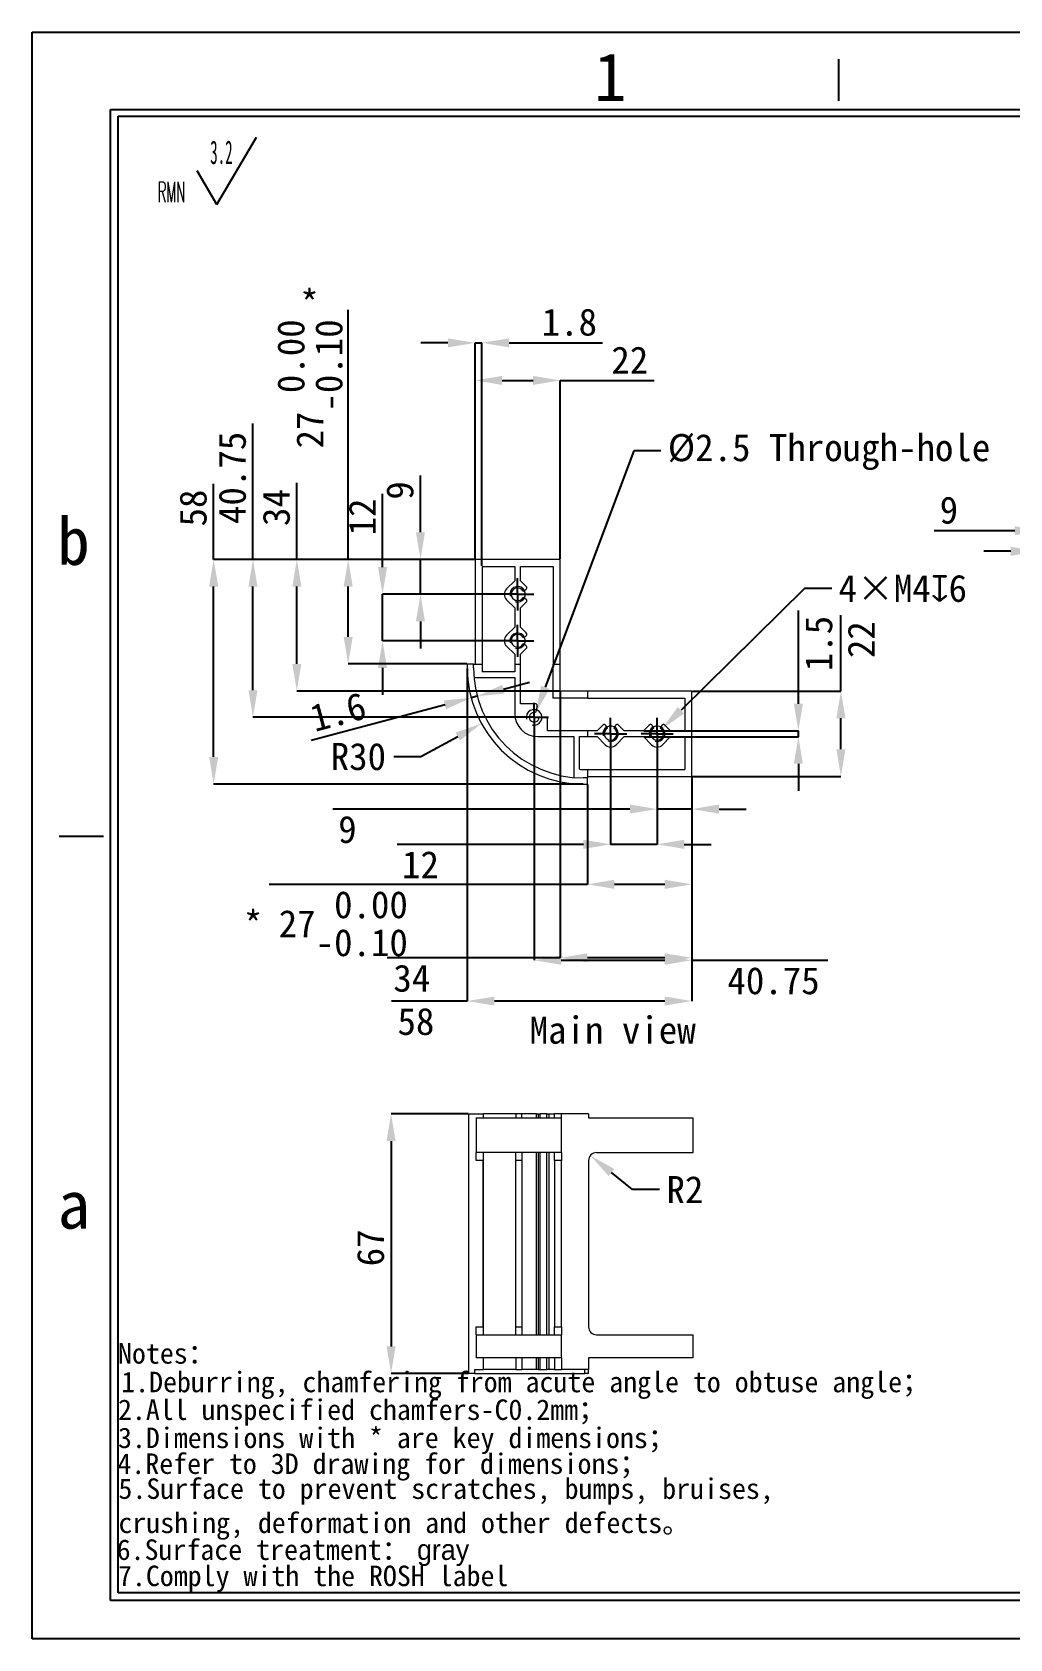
# Model space of a CAD drawing. Header units: millimetres. Extents: x 2 to 295, y 1 to 209.
# Drawn here: x 1.6 to 127.8, y 1.3 to 208.7 of the extents above; entities that cross this region are included whole.
import ezdxf

# ---------------------------------------------------------------- set-up
doc = ezdxf.new("R2010")
doc.units = ezdxf.units.MM
doc.header["$PDSIZE"] = -1
doc.layers.add('SLD-0', color=179, linetype='Continuous')
doc.layers.add('蓝色线', color=5, linetype='Continuous', lineweight=15)
doc.styles.add('8', font='simfang.ttf')
doc.styles.add('SLDTEXTSTYLE1', font='TXT', dxfattribs={"width": 0.469, "bigfont": 'bigfont'})
doc.styles.add('SLDTEXTSTYLE2', font='TXT', dxfattribs={"width": 0.469})
doc.dimstyles.new('SLDDIMSTYLE0', dxfattribs={"dimtxt": 3.5, "dimasz": 3.5, "dimexe": 0, "dimexo": 0.0625, "dimgap": 0.875, "dimtad": 2, "dimlfac": 2, "dimrnd": 1e-09, "dimzin": 12, "dimdsep": 46, "dimtxsty": 'SLDTEXTSTYLE2', "dimsah": 1, "dimcen": 0.09, "dimadec": 0, "dimazin": 3, "dimtol": 1, "dimtm": 0.1, "dimtfac": 1, "dimtofl": 0, "dimtmove": 0, "dimatfit": 3, "dimfxl": 1, "dimfrac": 2, "dimtolj": 1, "dimtzin": 0, "dimarcsym": 0})
doc.dimstyles.new('SLDDIMSTYLE1', dxfattribs={"dimtxt": 3.5, "dimasz": 3.5, "dimexe": 0, "dimexo": 0.0625, "dimgap": 0.875, "dimtad": 2, "dimlfac": 2, "dimrnd": 1e-09, "dimzin": 12, "dimdsep": 46, "dimtxsty": 'SLDTEXTSTYLE2', "dimsah": 1, "dimcen": 0.09, "dimadec": 0, "dimazin": 3, "dimtfac": 1, "dimtofl": 0, "dimtmove": 0, "dimatfit": 3, "dimfxl": 1, "dimfrac": 2, "dimtolj": 1, "dimtzin": 12, "dimarcsym": 0})
doc.dimstyles.new('SLDDIMSTYLE2', dxfattribs={"dimtxt": 3.5, "dimasz": 3.5, "dimexe": 0, "dimexo": 0.0625, "dimgap": 0.875, "dimtad": 2, "dimlfac": 2, "dimrnd": 1e-09, "dimzin": 12, "dimdsep": 46, "dimtxsty": 'SLDTEXTSTYLE2', "dimsah": 1, "dimcen": 0.09, "dimadec": 0, "dimazin": 3, "dimtfac": 1, "dimtmove": 0, "dimatfit": 0, "dimfxl": 1, "dimfrac": 2, "dimtolj": 1, "dimtzin": 12, "dimarcsym": 0})
doc.dimstyles.new('SLDDIMSTYLE3', dxfattribs={"dimtxt": 3.5, "dimasz": 3.5, "dimexe": 0, "dimexo": 0.0625, "dimgap": 0.875, "dimtad": 0, "dimtih": 1, "dimtoh": 1, "dimlfac": 2, "dimrnd": 1e-09, "dimzin": 12, "dimdsep": 46, "dimtxsty": 'SLDTEXTSTYLE2', "dimsah": 1, "dimcen": 0, "dimadec": 0, "dimazin": 3, "dimtfac": 1, "dimtofl": 0, "dimtmove": 0, "dimatfit": 3, "dimfxl": 1, "dimfrac": 2, "dimtolj": 1, "dimtzin": 12, "dimarcsym": 0})
doc.dimstyles.new('SLDDIMSTYLE4', dxfattribs={"dimtxt": 3.5, "dimasz": 3.5, "dimexe": 0, "dimexo": 0.0625, "dimgap": 0.875, "dimtad": 0, "dimtih": 1, "dimtoh": 1, "dimlfac": 2, "dimrnd": 1e-09, "dimzin": 12, "dimdsep": 46, "dimtxsty": 'SLDTEXTSTYLE2', "dimsah": 1, "dimcen": 0, "dimadec": 0, "dimazin": 3, "dimtfac": 1, "dimtofl": 0, "dimtmove": 0, "dimatfit": 3, "dimfxl": 1, "dimfrac": 2, "dimtolj": 1, "dimtzin": 12, "dimarcsym": 0})
doc.dimstyles.new('SLDDIMSTYLE5', dxfattribs={"dimtxt": 3.5, "dimasz": 3.5, "dimexe": 0, "dimexo": 0.0625, "dimgap": 0.875, "dimtad": 0, "dimtih": 1, "dimtoh": 1, "dimlfac": 2, "dimrnd": 1e-09, "dimzin": 12, "dimdsep": 46, "dimtxsty": 'SLDTEXTSTYLE2', "dimsah": 1, "dimcen": 0, "dimadec": 0, "dimazin": 3, "dimtfac": 1, "dimtofl": 0, "dimtmove": 1, "dimatfit": 3, "dimfxl": 1, "dimfrac": 2, "dimtolj": 1, "dimtzin": 12, "dimarcsym": 0})
doc.dimstyles.new('SLDDIMSTYLE6', dxfattribs={"dimtxt": 3.5, "dimasz": 3.5, "dimexe": 0, "dimexo": 0.0625, "dimgap": 0.875, "dimtad": 0, "dimtih": 1, "dimtoh": 1, "dimlfac": 2, "dimrnd": 1e-09, "dimzin": 12, "dimdsep": 46, "dimtxsty": 'SLDTEXTSTYLE2', "dimsah": 1, "dimcen": 0, "dimadec": 0, "dimazin": 3, "dimtfac": 1, "dimtofl": 0, "dimtmove": 1, "dimatfit": 3, "dimfxl": 1, "dimfrac": 2, "dimtolj": 1, "dimtzin": 12, "dimarcsym": 0})

# ---------------------------------------------------------------- blocks, each defined once
blk = doc.blocks.new('SW_NOTE_1')
at = {"layer": 'SLD-0', "color": 0}
for q in [(12.74, 9.16), (5.08, 4.83)]:
    blk.add_line((7.63, 0.49), q, dxfattribs=at)
at = {"layer": 'SLD-0', "color": 0, "attachment_point": 1}
for s, insert, char_height, style in [('3.2', (6.78, 8.73), 3.032, 'SLDTEXTSTYLE2'), ('{\\Ftxt,bigfont|c134;RMN}', (0, 3.41), 2.6458, 'SLDTEXTSTYLE1')]:
    blk.add_mtext(s, dxfattribs=dict(at, insert=insert, char_height=char_height, style=style))
blk = doc.blocks.new('_D')
at = {"layer": 'Defpoints', "color": 0}
for p in [(58.76, 140.62), (42.38, 127.12), (57.76, 127.12)]:
    blk.add_point(p, dxfattribs=at)
at = {"layer": '蓝色线', "color": 0, "lineweight": -2}
for p, q in [((42.38, 140.62), (42.38, 172.84)), ((58.7, 140.62), (42.38, 140.62)), ((42.38, 130.62), (42.38, 137.12)), ((57.7, 127.12), (42.38, 127.12))]:
    blk.add_line(p, q, dxfattribs=at)
at = {"layer": '蓝色线', "color": 0}
for points in [[(41.8, 137.12), (42.97, 137.12), (42.38, 140.62)], [(41.8, 130.62), (42.97, 130.62), (42.38, 127.12)]]:
    blk.add_solid(points, dxfattribs=at)
at = {"layer": '蓝色线', "color": 0, "insert": (33.24, 163.27), "char_height": 3.5, "attachment_point": 2, "rotation": 90, "style": '8'}
blk.add_mtext('\\A1;27\\S 0.00^ -0.10;', dxfattribs=at)
blk = doc.blocks.new('_D_1')
at = {"layer": 'Defpoints', "color": 0}
for p in [(86.76, 112.62), (73.26, 111.62), (86.76, 98.68)]:
    blk.add_point(p, dxfattribs=at)
at = {"layer": '蓝色线', "color": 0, "lineweight": -2}
for p, q in [((86.76, 112.55), (86.76, 98.68)), ((73.26, 111.55), (73.26, 98.68)), ((73.26, 98.68), (32.19, 98.68)), ((83.26, 98.68), (76.76, 98.68))]:
    blk.add_line(p, q, dxfattribs=at)
at = {"layer": '蓝色线', "color": 0}
for points in [[(76.76, 99.27), (76.76, 98.1), (73.26, 98.68)], [(83.26, 99.27), (83.26, 98.1), (86.76, 98.68)]]:
    blk.add_solid(points, dxfattribs=at)
at = {"layer": '蓝色线', "color": 0, "insert": (41.76, 97.81), "char_height": 3.5, "attachment_point": 2, "style": '8'}
blk.add_mtext('\\A1;27\\S 0.00^ -0.10;', dxfattribs=at)
blk = doc.blocks.new('_D_2')
at = {"layer": 'Defpoints', "color": 0}
for p in [(66.39, 118.37), (86.76, 112.62), (66.39, 88.88)]:
    blk.add_point(p, dxfattribs=at)
at = {"layer": 'SLD-0', "color": 0, "lineweight": -2}
for p, q in [((66.39, 118.3), (66.39, 88.88)), ((86.76, 112.55), (86.76, 88.88)), ((69.89, 88.88), (83.26, 88.88)), ((86.76, 88.88), (104.31, 88.88))]:
    blk.add_line(p, q, dxfattribs=at)
at = {"layer": 'SLD-0', "color": 0}
for points in [[(69.89, 89.46), (69.89, 88.3), (66.39, 88.88)], [(83.26, 89.46), (83.26, 88.3), (86.76, 88.88)]]:
    blk.add_solid(points, dxfattribs=at)
at = {"layer": 'SLD-0', "color": 0, "insert": (97.29, 88), "char_height": 3.5, "attachment_point": 2, "style": '8'}
blk.add_mtext('\\A1;40.75', dxfattribs=at)
blk = doc.blocks.new('_D_3')
at = {"layer": 'Defpoints', "color": 0}
for p in [(59.66, 168.57), (58.76, 140.62), (59.66, 139.72)]:
    blk.add_point(p, dxfattribs=at)
at = {"layer": 'SLD-0', "color": 0, "lineweight": -2}
for p, q in [((55.26, 168.57), (51.76, 168.57)), ((58.76, 140.68), (58.76, 168.57)), ((58.76, 168.57), (59.66, 168.57)), ((59.66, 139.78), (59.66, 168.57)), ((63.16, 168.57), (75.21, 168.57))]:
    blk.add_line(p, q, dxfattribs=at)
at = {"layer": 'SLD-0', "color": 0}
for points in [[(55.26, 169.15), (55.26, 167.98), (58.76, 168.57)], [(63.16, 169.15), (63.16, 167.98), (59.66, 168.57)]]:
    blk.add_solid(points, dxfattribs=at)
at = {"layer": 'SLD-0', "color": 0, "insert": (70.94, 173), "char_height": 3.5, "attachment_point": 2, "style": '8'}
blk.add_mtext('\\A1;1.8', dxfattribs=at)
blk = doc.blocks.new('_D_4')
at = {"layer": 'Defpoints', "color": 0}
for p in [(80.51, 118.49), (80.51, 117.74), (100.5, 117.74)]:
    blk.add_point(p, dxfattribs=at)
at = {"layer": 'SLD-0', "color": 0, "lineweight": -2}
for p, q in [((100.5, 121.99), (100.5, 134.02)), ((80.57, 118.49), (100.5, 118.49)), ((100.5, 117.74), (100.5, 118.49)), ((80.57, 117.74), (100.5, 117.74)), ((100.5, 114.24), (100.5, 110.74))]:
    blk.add_line(p, q, dxfattribs=at)
at = {"layer": 'SLD-0', "color": 0}
for points in [[(99.91, 121.99), (101.08, 121.99), (100.5, 118.49)], [(99.91, 114.24), (101.08, 114.24), (100.5, 117.74)]]:
    blk.add_solid(points, dxfattribs=at)
at = {"layer": 'SLD-0', "color": 0, "insert": (101.37, 129.76), "char_height": 3.5, "attachment_point": 2, "rotation": 90, "style": '8'}
blk.add_mtext('\\A1;1.5', dxfattribs=at)
blk = doc.blocks.new('_D_5')
at = {"layer": 'Defpoints', "color": 0}
for p in [(72.76, 126.62), (59.59, 119.43)]:
    blk.add_point(p, dxfattribs=at)
at = {"layer": 'SLD-0', "color": 0, "lineweight": -2}
for p, q in [((51.76, 115.16), (56.52, 117.76)), ((48.26, 115.16), (51.76, 115.16))]:
    blk.add_line(p, q, dxfattribs=at)
at = {"layer": 'SLD-0', "color": 0}
blk.add_solid([(56.24, 118.27), (56.8, 117.24), (59.59, 119.43)], dxfattribs=at)
at = {"layer": 'SLD-0', "color": 0, "insert": (40.13, 116.93), "char_height": 3.5, "attachment_point": 1, "style": '8'}
blk.add_mtext('\\A1;R30', dxfattribs=at)
blk = doc.blocks.new('_D_6')
at = {"layer": 'Defpoints', "color": 0}
for p in [(58.27, 122.76), (59.04, 122.96), (59.04, 122.96)]:
    blk.add_point(p, dxfattribs=at)
at = {"layer": 'SLD-0', "color": 0, "lineweight": -2}
for p, q in [((62.42, 123.86), (65.8, 124.76)), ((58.25, 122.82), (58.27, 122.76)), ((59.04, 122.96), (58.27, 122.76)), ((59.02, 123.02), (59.04, 122.96)), ((54.89, 121.85), (37.61, 117.25))]:
    blk.add_line(p, q, dxfattribs=at)
at = {"layer": 'SLD-0', "color": 0}
for points in [[(54.73, 122.42), (55.04, 121.29), (58.27, 122.76)], [(62.27, 124.43), (62.57, 123.3), (59.04, 122.96)]]:
    blk.add_solid(points, dxfattribs=at)
at = {"layer": 'SLD-0', "color": 0, "insert": (40.62, 122.64), "char_height": 3.5, "attachment_point": 2, "rotation": 14.919, "style": '8'}
blk.add_mtext('\\A1;1.6', dxfattribs=at)
blk = doc.blocks.new('_D_7')
at = {"layer": 'Defpoints', "color": 0}
for p in [(86.76, 123.62), (86.76, 112.62), (105.99, 112.62)]:
    blk.add_point(p, dxfattribs=at)
at = {"layer": '蓝色线', "color": 0, "lineweight": -2}
for p, q in [((105.99, 123.62), (105.99, 133.41)), ((86.82, 123.62), (105.99, 123.62)), ((105.99, 116.12), (105.99, 120.12)), ((86.82, 112.62), (105.99, 112.62))]:
    blk.add_line(p, q, dxfattribs=at)
at = {"layer": '蓝色线', "color": 0}
for points in [[(105.4, 120.12), (106.57, 120.12), (105.99, 123.62)], [(105.4, 116.12), (106.57, 116.12), (105.99, 112.62)]]:
    blk.add_solid(points, dxfattribs=at)
at = {"layer": '蓝色线', "color": 0, "insert": (106.86, 130.26), "char_height": 3.5, "attachment_point": 2, "rotation": 90, "style": '8'}
blk.add_mtext('\\A1;22', dxfattribs=at)
blk = doc.blocks.new('_D_8')
at = {"layer": 'Defpoints', "color": 0}
for p in [(62.19, 136.12), (46.82, 130.12), (62.19, 130.12)]:
    blk.add_point(p, dxfattribs=at)
at = {"layer": '蓝色线', "color": 0, "lineweight": -2}
for p, q in [((46.82, 139.62), (46.82, 149.09)), ((62.12, 136.12), (46.82, 136.12)), ((46.82, 130.12), (46.82, 136.12)), ((62.12, 130.12), (46.82, 130.12)), ((46.82, 126.62), (46.82, 123.12))]:
    blk.add_line(p, q, dxfattribs=at)
at = {"layer": '蓝色线', "color": 0}
for points in [[(46.24, 139.62), (47.41, 139.62), (46.82, 136.12)], [(46.24, 126.62), (47.41, 126.62), (46.82, 130.12)]]:
    blk.add_solid(points, dxfattribs=at)
at = {"layer": '蓝色线', "color": 0, "insert": (42.45, 146.1), "char_height": 3.5, "attachment_point": 2, "rotation": 90, "style": '8'}
blk.add_mtext('\\A1;12', dxfattribs=at)
blk = doc.blocks.new('_D_9')
at = {"layer": 'Defpoints', "color": 0}
for p in [(76.26, 116.04), (82.26, 116.04), (82.26, 103.84)]:
    blk.add_point(p, dxfattribs=at)
at = {"layer": '蓝色线', "color": 0, "lineweight": -2}
for p, q in [((76.26, 115.98), (76.26, 103.84)), ((82.26, 115.98), (82.26, 103.84)), ((72.76, 103.84), (48.73, 103.84)), ((82.26, 103.84), (76.26, 103.84)), ((85.76, 103.84), (89.26, 103.84))]:
    blk.add_line(p, q, dxfattribs=at)
at = {"layer": '蓝色线', "color": 0}
for points in [[(72.76, 104.43), (72.76, 103.26), (76.26, 103.84)], [(85.76, 104.43), (85.76, 103.26), (82.26, 103.84)]]:
    blk.add_solid(points, dxfattribs=at)
at = {"layer": '蓝色线', "color": 0, "insert": (51.72, 102.97), "char_height": 3.5, "attachment_point": 2, "style": '8'}
blk.add_mtext('\\A1;12', dxfattribs=at)
blk = doc.blocks.new('_D_10')
at = {"layer": 'Defpoints', "color": 0}
for p in [(69.76, 123.62), (86.76, 112.62), (86.76, 89.2)]:
    blk.add_point(p, dxfattribs=at)
at = {"layer": 'SLD-0', "color": 0, "lineweight": -2}
for p, q in [((69.76, 123.55), (69.76, 89.2)), ((86.76, 112.55), (86.76, 89.2)), ((69.76, 89.2), (47.41, 89.2)), ((83.26, 89.2), (73.26, 89.2))]:
    blk.add_line(p, q, dxfattribs=at)
at = {"layer": 'SLD-0', "color": 0}
for points in [[(73.26, 89.78), (73.26, 88.62), (69.76, 89.2)], [(83.26, 89.78), (83.26, 88.62), (86.76, 89.2)]]:
    blk.add_solid(points, dxfattribs=at)
at = {"layer": 'SLD-0', "color": 0, "insert": (50.6, 88.32), "char_height": 3.5, "attachment_point": 2, "style": '8'}
blk.add_mtext('\\A1;34', dxfattribs=at)
blk = doc.blocks.new('_D_11')
at = {"layer": 'Defpoints', "color": 0}
for p in [(35.76, 140.62), (58.76, 140.62), (69.76, 123.62)]:
    blk.add_point(p, dxfattribs=at)
at = {"layer": 'SLD-0', "color": 0, "lineweight": -2}
for p, q in [((35.76, 140.62), (35.76, 150.51)), ((58.7, 140.62), (35.76, 140.62)), ((35.76, 127.12), (35.76, 137.12)), ((69.7, 123.62), (35.76, 123.62))]:
    blk.add_line(p, q, dxfattribs=at)
at = {"layer": 'SLD-0', "color": 0}
for points in [[(35.18, 137.12), (36.34, 137.12), (35.76, 140.62)], [(35.18, 127.12), (36.34, 127.12), (35.76, 123.62)]]:
    blk.add_solid(points, dxfattribs=at)
at = {"layer": 'SLD-0', "color": 0, "insert": (31.35, 147.31), "char_height": 3.5, "attachment_point": 2, "rotation": 90, "style": '8'}
blk.add_mtext('\\A1;34', dxfattribs=at)
blk = doc.blocks.new('_D_12')
at = {"layer": 'Defpoints', "color": 0}
for p in [(82.26, 116.04), (86.76, 112.62), (86.76, 108.39)]:
    blk.add_point(p, dxfattribs=at)
at = {"layer": 'SLD-0', "color": 0, "lineweight": -2}
for p, q in [((82.26, 115.98), (82.26, 108.39)), ((86.76, 112.55), (86.76, 108.39)), ((78.76, 108.39), (40.39, 108.39)), ((86.76, 108.39), (82.26, 108.39)), ((90.26, 108.39), (93.76, 108.39))]:
    blk.add_line(p, q, dxfattribs=at)
at = {"layer": 'SLD-0', "color": 0}
for points in [[(78.76, 108.98), (78.76, 107.81), (82.26, 108.39)], [(90.26, 108.98), (90.26, 107.81), (86.76, 108.39)]]:
    blk.add_solid(points, dxfattribs=at)
at = {"layer": 'SLD-0', "color": 0, "insert": (42.29, 107.52), "char_height": 3.5, "attachment_point": 2, "style": '8'}
blk.add_mtext('\\A1;9', dxfattribs=at)
blk = doc.blocks.new('_D_13')
at = {"layer": 'Defpoints', "color": 0}
for p in [(51.72, 140.62), (58.76, 140.62), (62.19, 136.12)]:
    blk.add_point(p, dxfattribs=at)
at = {"layer": 'SLD-0', "color": 0, "lineweight": -2}
for p, q in [((51.72, 144.12), (51.72, 151.43)), ((58.7, 140.62), (51.72, 140.62)), ((51.72, 136.12), (51.72, 140.62)), ((62.12, 136.12), (51.72, 136.12)), ((51.72, 132.62), (51.72, 129.12))]:
    blk.add_line(p, q, dxfattribs=at)
at = {"layer": 'SLD-0', "color": 0}
for points in [[(51.13, 144.12), (52.3, 144.12), (51.72, 140.62)], [(51.13, 132.62), (52.3, 132.62), (51.72, 136.12)]]:
    blk.add_solid(points, dxfattribs=at)
at = {"layer": 'SLD-0', "color": 0, "insert": (47.3, 149.52), "char_height": 3.5, "attachment_point": 2, "rotation": 90, "style": '8'}
blk.add_mtext('\\A1;9', dxfattribs=at)
blk = doc.blocks.new('_D_14')
at = {"layer": 'Defpoints', "color": 0}
for p in [(58.76, 140.62), (25.02, 111.62), (72.76, 111.62)]:
    blk.add_point(p, dxfattribs=at)
at = {"layer": '蓝色线', "color": 0, "lineweight": -2}
for p, q in [((25.02, 140.62), (25.02, 150.39)), ((58.7, 140.62), (25.02, 140.62)), ((25.02, 115.12), (25.02, 137.12)), ((72.7, 111.62), (25.02, 111.62))]:
    blk.add_line(p, q, dxfattribs=at)
at = {"layer": '蓝色线', "color": 0}
for points in [[(24.44, 137.12), (25.61, 137.12), (25.02, 140.62)], [(24.44, 115.12), (25.61, 115.12), (25.02, 111.62)]]:
    blk.add_solid(points, dxfattribs=at)
at = {"layer": '蓝色线', "color": 0, "insert": (20.61, 147.25), "char_height": 3.5, "attachment_point": 2, "rotation": 90, "style": '8'}
blk.add_mtext('\\A1;58', dxfattribs=at)
blk = doc.blocks.new('_D_15')
at = {"layer": 'Defpoints', "color": 0}
for p in [(57.76, 126.62), (86.76, 112.62), (86.76, 83.62)]:
    blk.add_point(p, dxfattribs=at)
at = {"layer": '蓝色线', "color": 0, "lineweight": -2}
for p, q in [((57.76, 126.55), (57.76, 83.62)), ((86.76, 112.55), (86.76, 83.62)), ((57.76, 83.62), (47.99, 83.62)), ((83.26, 83.62), (61.26, 83.62))]:
    blk.add_line(p, q, dxfattribs=at)
at = {"layer": '蓝色线', "color": 0}
for points in [[(61.26, 84.2), (61.26, 83.03), (57.76, 83.62)], [(83.26, 84.2), (83.26, 83.03), (86.76, 83.62)]]:
    blk.add_solid(points, dxfattribs=at)
at = {"layer": '蓝色线', "color": 0, "insert": (51.13, 82.74), "char_height": 3.5, "attachment_point": 2, "style": '8'}
blk.add_mtext('\\A1;58', dxfattribs=at)
blk = doc.blocks.new('_D_16')
at = {"layer": 'Defpoints', "color": 0}
for p in [(69.76, 163.72), (58.76, 140.62), (69.76, 140.62)]:
    blk.add_point(p, dxfattribs=at)
at = {"layer": '蓝色线', "color": 0, "lineweight": -2}
for p, q in [((58.76, 140.68), (58.76, 163.72)), ((62.26, 163.72), (66.26, 163.72)), ((69.76, 140.68), (69.76, 163.72)), ((69.76, 163.72), (81.88, 163.72))]:
    blk.add_line(p, q, dxfattribs=at)
at = {"layer": '蓝色线', "color": 0}
for points in [[(62.26, 164.3), (62.26, 163.14), (58.76, 163.72)], [(66.26, 164.3), (66.26, 163.14), (69.76, 163.72)]]:
    blk.add_solid(points, dxfattribs=at)
at = {"layer": '蓝色线', "color": 0, "insert": (78.74, 168.1), "char_height": 3.5, "attachment_point": 2, "style": '8'}
blk.add_mtext('\\A1;22', dxfattribs=at)
blk = doc.blocks.new('_D_17')
at = {"layer": 'Defpoints', "color": 0}
for p in [(82.85, 118.7), (82.26, 118.12)]:
    blk.add_point(p, dxfattribs=at)
at = {"layer": 'SLD-0', "color": 0, "lineweight": -2}
for p, q in [((101.31, 136.86), (85.35, 121.15)), ((104.81, 136.86), (101.31, 136.86))]:
    blk.add_line(p, q, dxfattribs=at)
at = {"layer": 'SLD-0', "color": 0}
blk.add_solid([(84.94, 121.57), (85.75, 120.73), (82.85, 118.7)], dxfattribs=at)
at = {"layer": 'SLD-0', "color": 0, "insert": (105.69, 138.64), "char_height": 3.5, "attachment_point": 1, "style": '8'}
blk.add_mtext('\\A1;4×M4{\\fGDT;x}6', dxfattribs=at)
blk = doc.blocks.new('_D_18')
at = {"layer": 'Defpoints', "color": 0}
for p in [(66.61, 120.83), (66.39, 120.24)]:
    blk.add_point(p, dxfattribs=at)
at = {"layer": 'SLD-0', "color": 0, "lineweight": -2}
for p, q in [((79.26, 154.65), (67.83, 124.11)), ((82.76, 154.65), (79.26, 154.65))]:
    blk.add_line(p, q, dxfattribs=at)
at = {"layer": 'SLD-0', "color": 0}
blk.add_solid([(67.29, 124.31), (68.38, 123.9), (66.61, 120.83)], dxfattribs=at)
at = {"layer": 'SLD-0', "color": 0, "insert": (83.64, 156.8), "char_height": 3.5, "attachment_point": 1, "style": '8'}
blk.add_mtext('\\A1;%%c2.5 Through-hole', dxfattribs=at)
blk = doc.blocks.new('_D_19')
at = {"layer": 'Defpoints', "color": 0}
for p in [(30.1, 140.62), (58.76, 140.62), (64.51, 120.24)]:
    blk.add_point(p, dxfattribs=at)
at = {"layer": 'SLD-0', "color": 0, "lineweight": -2}
for p, q in [((30.1, 140.62), (30.1, 158.17)), ((58.7, 140.62), (30.1, 140.62)), ((30.1, 123.74), (30.1, 137.12)), ((64.45, 120.24), (30.1, 120.24))]:
    blk.add_line(p, q, dxfattribs=at)
at = {"layer": 'SLD-0', "color": 0}
for points in [[(29.52, 137.12), (30.68, 137.12), (30.1, 140.62)], [(29.52, 123.74), (30.68, 123.74), (30.1, 120.24)]]:
    blk.add_solid(points, dxfattribs=at)
at = {"layer": 'SLD-0', "color": 0, "insert": (25.67, 151.14), "char_height": 3.5, "attachment_point": 2, "rotation": 90, "style": '8'}
blk.add_mtext('\\A1;40.75', dxfattribs=at)
blk = doc.blocks.new('SW_CENTERMARKSYMBOL_0')
at = {"layer": 'SLD-0', "color": 0}
for p, q in [((0, 1.25), (0, 2.075)), ((-1.25, 0), (-2.075, 0)), ((0, 0), (-1.25, 0)), ((0, 0), (0, 1.25)), ((0, 0), (0, -1.25)), ((0, 0), (1.25, 0)), ((1.25, 0), (2.075, 0)), ((0, -1.25), (0, -2.075))]:
    blk.add_line(p, q, dxfattribs=at)
blk = doc.blocks.new('SW_CENTERMARKSYMBOL_1')
at = {"layer": 'SLD-0', "color": 0}
for p, q in [((0, 1.25), (0, 2.075)), ((-1.25, 0), (-2.075, 0)), ((0, 0), (-1.25, 0)), ((0, 0), (0, 1.25)), ((0, 0), (0, -1.25)), ((0, 0), (1.25, 0)), ((1.25, 0), (2.075, 0)), ((0, -1.25), (0, -2.075))]:
    blk.add_line(p, q, dxfattribs=at)
blk = doc.blocks.new('SW_CENTERMARKSYMBOL_2')
at = {"layer": 'SLD-0', "color": 0}
for p, q in [((-1.25, 0), (-1.875, 0)), ((0, 0), (-1.25, 0)), ((0, 1.25), (0, 1.875)), ((0, 0), (0, 1.25)), ((0, 0), (0, -1.25)), ((0, 0), (1.25, 0)), ((1.25, 0), (1.875, 0)), ((0, -1.25), (0, -1.875))]:
    blk.add_line(p, q, dxfattribs=at)
blk = doc.blocks.new('SW_CENTERMARKSYMBOL_3')
at = {"layer": 'SLD-0', "color": 0}
for p, q in [((0, 1.25), (0, 2.075)), ((-1.25, 0), (-2.075, 0)), ((0, 0), (-1.25, 0)), ((0, 0), (0, 1.25)), ((0, 0), (0, -1.25)), ((0, 0), (1.25, 0)), ((1.25, 0), (2.075, 0)), ((0, -1.25), (0, -2.075))]:
    blk.add_line(p, q, dxfattribs=at)
blk = doc.blocks.new('SW_CENTERMARKSYMBOL_4')
at = {"layer": 'SLD-0', "color": 0}
for p, q in [((0, 1.25), (0, 2.075)), ((-1.25, 0), (-2.075, 0)), ((0, 0), (-1.25, 0)), ((0, 0), (0, 1.25)), ((0, 0), (0, -1.25)), ((0, 0), (1.25, 0)), ((1.25, 0), (2.075, 0)), ((0, -1.25), (0, -2.075))]:
    blk.add_line(p, q, dxfattribs=at)
blk = doc.blocks.new('_D_20')
at = {"layer": 'Defpoints', "color": 0}
for p in [(73.65, 63.68), (74.42, 63.05)]:
    blk.add_point(p, dxfattribs=at)
at = {"layer": 'SLD-0', "color": 0, "lineweight": -2}
for p, q in [((79.09, 59.28), (76.37, 61.48)), ((82.59, 59.28), (79.09, 59.28))]:
    blk.add_line(p, q, dxfattribs=at)
at = {"layer": 'SLD-0', "color": 0}
blk.add_solid([(76.74, 61.94), (76, 61.03), (73.65, 63.68)], dxfattribs=at)
at = {"layer": 'SLD-0', "color": 0, "insert": (83.47, 61.03), "char_height": 3.5, "attachment_point": 1, "style": '8'}
blk.add_mtext('\\A1;R2', dxfattribs=at)
blk = doc.blocks.new('_D_21')
at = {"layer": 'Defpoints', "color": 0}
for p in [(57.92, 69.05), (47.92, 35.55), (57.92, 35.55)]:
    blk.add_point(p, dxfattribs=at)
at = {"layer": '蓝色线', "color": 0, "lineweight": -2}
for p, q in [((57.86, 69.05), (47.92, 69.05)), ((47.92, 65.55), (47.92, 39.05)), ((57.86, 35.55), (47.92, 35.55))]:
    blk.add_line(p, q, dxfattribs=at)
at = {"layer": '蓝色线', "color": 0}
for points in [[(47.34, 65.55), (48.51, 65.55), (47.92, 69.05)], [(47.34, 39.05), (48.51, 39.05), (47.92, 35.55)]]:
    blk.add_solid(points, dxfattribs=at)
at = {"layer": '蓝色线', "color": 0, "insert": (43.51, 51.76), "char_height": 3.5, "attachment_point": 2, "rotation": 90, "style": '8'}
blk.add_mtext('\\A1;67', dxfattribs=at)
blk = doc.blocks.new('_D_22')
at = {"layer": 'Defpoints', "color": 0}
for p in [(136.42, 144.32), (131.92, 140.62), (136.42, 140.62)]:
    blk.add_point(p, dxfattribs=at)
at = {"layer": 'SLD-0', "color": 0, "lineweight": -2}
for p, q in [((128.42, 144.32), (118.03, 144.32)), ((131.92, 140.68), (131.92, 144.32)), ((136.42, 144.32), (131.92, 144.32)), ((136.42, 140.68), (136.42, 144.32)), ((139.92, 144.32), (143.42, 144.32))]:
    blk.add_line(p, q, dxfattribs=at)
at = {"layer": 'SLD-0', "color": 0}
for points in [[(128.42, 144.9), (128.42, 143.74), (131.92, 144.32)], [(139.92, 144.9), (139.92, 143.74), (136.42, 144.32)]]:
    blk.add_solid(points, dxfattribs=at)
at = {"layer": 'SLD-0', "color": 0, "insert": (119.93, 148.74), "char_height": 3.5, "attachment_point": 2, "style": '8'}
blk.add_mtext('\\A1;9', dxfattribs=at)
blk = doc.blocks.new('_D_23')
at = {"layer": 'Defpoints', "color": 0}
for p in [(131.42, 141.67), (131.92, 140.62), (131.42, 127.12)]:
    blk.add_point(p, dxfattribs=at)
at = {"layer": 'SLD-0', "color": 0, "lineweight": -2}
for p, q in [((127.92, 141.67), (124.42, 141.67)), ((131.42, 127.18), (131.42, 141.67)), ((131.42, 141.67), (131.92, 141.67)), ((131.92, 140.68), (131.92, 141.67)), ((135.42, 141.67), (148.73, 141.67))]:
    blk.add_line(p, q, dxfattribs=at)
at = {"layer": 'SLD-0', "color": 0}
for points in [[(127.92, 142.25), (127.92, 141.08), (131.42, 141.67)], [(135.42, 142.25), (135.42, 141.08), (131.92, 141.67)]]:
    blk.add_solid(points, dxfattribs=at)
at = {"layer": 'SLD-0', "color": 0, "insert": (147.12, 146.04), "char_height": 3.5, "attachment_point": 2, "style": '8'}
blk.add_mtext('\\A1;1', dxfattribs=at)

msp = doc.modelspace()

# ---------------------------------------------------------------- linework, layer by layer
at = {"color": 7, "linetype": 'Continuous', "lineweight": 15}
for p, q in [((58.7615, 140.6172), (58.7615, 127.1172)), ((69.7615, 140.6172), (58.7615, 140.6172)), ((59.6615, 139.7172), (63.8865, 139.7172)), ((59.6615, 139.7172), (59.6615, 127.1172)), ((63.8865, 139.7172), (63.8865, 137.8672)), ((64.6365, 137.8672), (64.6365, 139.7172)), ((64.6365, 139.7172), (68.8615, 139.7172)), ((68.8615, 139.7172), (68.8615, 127.1172)), ((69.7615, 127.1172), (69.7615, 140.6172)), ((62.8436, 136.8243), (63.8865, 137.8672)), ((64.6365, 137.8672), (65.3784, 137.1253)), ((63.8865, 134.3672), (62.8436, 135.4101)), ((65.3784, 135.109), (64.6365, 134.3672)), ((64.976, 136.5297), (65.3266, 136.7321)), ((65.3266, 135.5023), (64.976, 135.7047)), ((63.8865, 134.3672), (63.8865, 131.8672)), ((64.6365, 131.8672), (64.6365, 134.3672)), ((62.8436, 130.8243), (63.8865, 131.8672)), ((64.6365, 131.8672), (65.3784, 131.1253)), ((64.976, 130.5297), (65.3266, 130.7321)), ((63.8865, 128.3672), (62.8436, 129.4101)), ((65.3784, 129.109), (64.6365, 128.3672)), ((65.3266, 129.5023), (64.976, 129.7047)), ((58.5615, 127.1172), (57.7615, 127.1172)), ((57.7615, 127.1172), (57.7615, 126.6172)), ((58.5615, 126.6172), (58.5615, 127.1172)), ((58.5615, 127.1172), (59.6615, 127.1172)), ((59.6615, 127.1172), (59.6615, 126.6172)), ((63.8865, 128.3672), (63.8865, 127.1172)), ((63.8865, 127.1172), (63.8865, 126.1172)), ((63.8865, 127.1172), (64.6365, 127.1172)), ((64.6365, 127.1172), (64.6365, 128.3672)), ((64.6365, 121.9922), (64.6365, 127.1172)), ((68.8615, 122.7172), (68.8615, 127.1172)), ((68.8615, 127.1172), (69.7615, 127.1172)), ((69.7615, 123.6172), (69.7615, 127.1172)), ((58.6167, 125.3672), (63.8865, 125.3672)), ((63.8865, 126.1172), (59.671, 126.1172)), ((63.8865, 125.3672), (63.8865, 120.7422)), ((73.2615, 122.7172), (68.8615, 122.7172)), ((73.2615, 123.6172), (69.7615, 123.6172)), ((73.2615, 123.6172), (73.2615, 122.7172)), ((86.7615, 123.6172), (73.2615, 123.6172)), ((73.2615, 122.7172), (85.8615, 122.7172)), ((85.8615, 122.7172), (85.8615, 118.4922)), ((86.7615, 112.6172), (86.7615, 123.6172)), ((66.5296, 121.9922), (64.6365, 121.9922)), ((66.7711, 121.6775), (66.5483, 120.8459)), ((67.0115, 120.2422), (67.8865, 120.2422)), ((68.1365, 118.4922), (68.1365, 119.9922)), ((73.2615, 118.4922), (68.1365, 118.4922)), ((73.2615, 118.4922), (73.2615, 117.7422)), ((74.5115, 118.4922), (73.2615, 118.4922)), ((74.5115, 118.4922), (75.2534, 119.234)), ((75.849, 118.8316), (75.6466, 119.1822)), ((76.8764, 119.1822), (76.674, 118.8316)), ((77.2697, 119.234), (78.0115, 118.4922)), ((80.5115, 118.4922), (78.0115, 118.4922)), ((80.5115, 118.4922), (81.2534, 119.234)), ((81.849, 118.8316), (81.6466, 119.1822)), ((82.8764, 119.1822), (82.674, 118.8316)), ((83.2697, 119.234), (84.0115, 118.4922)), ((85.8615, 118.4922), (84.0115, 118.4922)), ((66.8865, 117.7422), (71.5115, 117.7422)), ((71.5115, 117.7422), (71.5115, 112.4723)), ((72.2615, 113.5266), (72.2615, 117.7422)), ((72.2615, 117.7422), (73.2615, 117.7422)), ((73.2615, 117.7422), (74.5115, 117.7422)), ((75.5544, 116.6993), (74.5115, 117.7422)), ((78.0115, 117.7422), (76.9686, 116.6993)), ((78.0115, 117.7422), (80.5115, 117.7422)), ((81.5544, 116.6993), (80.5115, 117.7422)), ((84.0115, 117.7422), (82.9686, 116.6993)), ((84.0115, 117.7422), (85.8615, 117.7422)), ((85.8615, 117.7422), (85.8615, 113.5172)), ((72.7615, 113.5172), (73.2615, 113.5172)), ((73.2615, 112.4172), (72.7615, 112.4172)), ((73.2615, 113.5172), (73.2615, 112.4172)), ((73.2615, 113.5172), (85.8615, 113.5172)), ((73.2615, 112.6172), (86.7615, 112.6172)), ((73.2615, 111.6172), (73.2615, 112.4172)), ((72.7615, 111.6172), (73.2615, 111.6172)), ((57.9242, 69.0525), (57.9242, 35.5525)), ((57.9242, 69.0525), (59.8242, 69.0525)), ((58.9242, 68.5525), (58.9242, 64.0525)), ((58.9242, 68.5525), (69.9242, 68.5525)), ((59.8242, 69.0525), (59.8242, 68.5525)), ((59.8242, 69.0525), (59.8336, 69.0525)), ((59.8336, 68.5525), (59.8336, 69.0525)), ((64.0492, 69.0525), (59.8336, 69.0525)), ((64.7992, 69.0525), (64.0492, 69.0525)), ((64.0492, 69.0525), (64.0492, 68.5525)), ((64.7992, 68.5525), (64.7992, 69.0525)), ((66.6923, 69.0525), (64.7992, 69.0525)), ((66.6923, 69.0525), (66.9423, 69.0525)), ((66.9423, 68.5525), (66.9423, 69.0525)), ((66.9423, 69.0525), (67.1742, 69.0525)), ((67.1742, 68.5525), (67.1742, 69.0525)), ((68.0492, 69.0525), (67.1742, 69.0525)), ((68.0492, 69.0525), (68.2992, 69.0525)), ((68.2992, 69.0525), (68.2992, 68.5525)), ((68.2992, 69.0525), (69.0242, 69.0525)), ((69.9242, 69.0525), (69.0242, 69.0525)), ((69.0242, 68.5525), (69.0242, 69.0525)), ((69.9242, 68.5525), (69.9242, 69.0525)), ((73.4242, 69.0525), (69.9242, 69.0525)), ((69.9242, 64.0525), (69.9242, 68.5525)), ((73.4242, 69.0525), (73.4242, 68.5525)), ((73.4242, 68.5525), (86.9242, 68.5525)), ((86.9242, 64.0525), (86.9242, 68.5525)), ((69.9242, 64.0525), (58.9242, 64.0525)), ((58.9242, 63.0525), (58.9242, 64.0525)), ((59.8242, 63.0525), (58.9242, 63.0525)), ((59.8242, 64.0525), (59.8242, 63.0525)), ((59.8242, 41.5525), (59.8242, 63.0525)), ((59.8336, 40.5525), (59.8336, 64.0525)), ((64.0492, 63.0525), (64.0492, 64.0525)), ((64.7992, 63.0525), (64.0492, 63.0525)), ((64.0492, 41.5525), (64.0492, 63.0525)), ((64.7992, 64.0525), (64.7992, 63.0525)), ((64.7992, 63.0525), (64.7992, 41.5525)), ((66.9423, 40.5525), (66.9423, 64.0525)), ((67.1742, 40.5525), (67.1742, 64.0525)), ((68.2992, 64.0525), (68.2992, 40.5525)), ((69.0242, 63.0525), (69.0242, 64.0525)), ((69.9242, 63.0525), (69.0242, 63.0525)), ((69.0242, 63.0525), (69.0242, 41.5525)), ((69.9242, 64.0525), (69.9242, 63.0525)), ((69.9242, 41.5525), (69.9242, 63.0525)), ((73.4242, 63.0525), (73.4242, 41.5525)), ((74.4242, 64.0525), (86.9242, 64.0525)), ((58.9242, 41.5525), (59.8242, 41.5525)), ((58.9242, 40.5525), (58.9242, 41.5525)), ((59.8242, 41.5525), (59.8242, 40.5525)), ((64.0492, 41.5525), (64.7992, 41.5525)), ((64.0492, 40.5525), (64.0492, 41.5525)), ((64.7992, 41.5525), (64.7992, 40.5525)), ((69.0242, 41.5525), (69.9242, 41.5525)), ((69.0242, 40.5525), (69.0242, 41.5525)), ((69.9242, 41.5525), (69.9242, 40.5525)), ((58.9242, 40.5525), (69.9242, 40.5525)), ((58.9242, 40.5525), (58.9242, 37.5525)), ((69.9242, 37.5525), (69.9242, 40.5525)), ((74.4242, 40.5525), (86.9242, 40.5525)), ((86.9242, 37.5525), (86.9242, 40.5525)), ((69.9242, 37.5525), (58.9242, 37.5525)), ((59.8242, 37.5525), (59.8242, 36.0525)), ((59.8336, 36.0525), (59.8336, 37.5525)), ((64.0492, 37.5525), (64.0492, 36.0525)), ((64.7992, 37.5525), (64.7992, 36.0525)), ((66.9423, 36.0525), (66.9423, 37.5525)), ((67.1742, 36.0525), (67.1742, 37.5525)), ((68.2992, 37.5525), (68.2992, 36.0525)), ((69.0242, 37.5525), (69.0242, 36.0525)), ((69.9242, 37.5525), (69.9242, 36.0525)), ((86.9242, 37.5525), (73.4242, 37.5525)), ((73.4242, 37.5525), (73.4242, 36.0525)), ((58.7242, 35.5525), (57.9242, 35.5525)), ((58.7242, 36.0525), (59.8242, 36.0525)), ((58.7242, 35.5525), (58.7242, 36.0525)), ((58.7242, 35.5525), (72.9242, 35.5525)), ((59.8242, 36.0525), (59.8336, 36.0525)), ((64.0492, 36.0525), (59.8336, 36.0525)), ((64.0492, 36.0525), (64.7992, 36.0525)), ((66.6923, 36.0525), (64.7992, 36.0525)), ((66.9423, 36.0525), (66.6923, 36.0525)), ((66.9423, 36.0525), (67.1742, 36.0525)), ((67.1742, 36.0525), (68.0492, 36.0525)), ((68.2992, 36.0525), (68.0492, 36.0525)), ((69.0242, 36.0525), (68.2992, 36.0525)), ((69.0242, 36.0525), (69.9242, 36.0525)), ((73.4242, 36.0525), (69.9242, 36.0525)), ((72.9242, 35.5525), (72.9242, 36.0525)), ((73.4242, 35.5525), (72.9242, 35.5525)), ((73.4242, 35.5525), (73.4242, 36.0525))]:
    msp.add_line(p, q, dxfattribs=at)
at = {"linetype": 'Continuous', "lineweight": 15}
for p, q in [((66.6923, 68.5525), (66.6923, 69.0525)), ((68.0492, 68.5525), (68.0492, 69.0525)), ((66.6923, 40.5525), (66.6923, 64.0525)), ((68.0492, 40.5525), (68.0492, 64.0525)), ((66.6923, 36.0525), (66.6923, 37.5525)), ((68.0492, 36.0525), (68.0492, 37.5525))]:
    msp.add_line(p, q, dxfattribs=at)
at = {"color": 7, "linetype": 'Continuous', "lineweight": 0}
for centre in [(64.2615, 136.1172), (64.2615, 136.1172), (64.2615, 136.1172), (64.2615, 136.1172), (64.2615, 130.1172), (64.2615, 130.1172), (64.2615, 130.1172), (64.2615, 130.1172), (66.3865, 120.2422), (66.3865, 120.2422), (66.3865, 120.2422), (66.3865, 120.2422), (76.2615, 118.1172), (76.2615, 118.1172), (76.2615, 118.1172), (76.2615, 118.1172), (82.2615, 118.1172), (82.2615, 118.1172), (82.2615, 118.1172), (82.2615, 118.1172)]:
    msp.add_arc(centre, 1, 255, 195, dxfattribs=at)
at = {"color": 7, "linetype": 'Continuous', "lineweight": 15}
for centre, radius, start, end in [((64.2615, 136.1172), 0.825, 30, 330), ((65.2016, 136.9486), 0.25, 300, 45), ((63.5507, 136.1172), 1, 135, 225), ((65.2016, 135.2858), 0.25, 315, 60), ((63.5507, 130.1172), 1, 135, 225), ((64.2615, 130.1172), 0.825, 30, 330), ((65.2016, 130.9486), 0.25, 300, 45), ((65.2016, 129.2858), 0.25, 315, 60), ((72.7615, 126.6172), 15, 180, 270), ((72.7615, 126.6172), 14.2, 180, 270), ((72.9115, 126.6172), 13.25, 180, 182.162618), ((66.8865, 120.7422), 3, 180, 270), ((66.3865, 120.2422), 0.625, 75, 0), ((66.5296, 121.7422), 0.25, 345, 90), ((67.8865, 119.9922), 0.25, 0, 90), ((75.4301, 119.0572), 0.25, 30, 135), ((76.2615, 118.1172), 0.825, 120, 60), ((77.0929, 119.0572), 0.25, 45, 150), ((81.4301, 119.0572), 0.25, 30, 135), ((82.2615, 118.1172), 0.825, 120, 60), ((83.0929, 119.0572), 0.25, 45, 150), ((76.2615, 117.4064), 1, 225, 315), ((82.2615, 117.4064), 1, 225, 315), ((72.7615, 126.7672), 13.25, 267.837382, 270), ((74.4242, 63.0525), 1, 90, 180), ((74.4242, 41.5525), 1, 180, 270)]:
    msp.add_arc(centre, radius, start, end, dxfattribs=at)
at = {"layer": 'SLD-0'}
for p, q in [((1.5907, 208.6737), (295.1066, 208.6737)), ((1.5907, 1.2938), (1.5907, 208.6737)), ((12.6748, 7.2189), (12.6748, 197.811)), ((12.6748, 197.811), (289.1814, 197.811)), ((289.1814, 7.2189), (12.6748, 7.2189)), ((295.1066, 1.2938), (1.5907, 1.2938))]:
    msp.add_line(p, q, dxfattribs=at)
at = {"layer": 'SLD-0', "color": 6, "linetype": 'Continuous'}
for p, q in [((105.701, 199.786), (105.701, 205.1695)), ((11.6873, 6.2314), (11.6873, 198.6996)), ((11.6873, 198.6996), (290.1689, 198.6996)), ((10.8046, 104.8527), (5.0681, 104.8527)), ((290.1689, 6.2314), (11.6873, 6.2314))]:
    msp.add_line(p, q, dxfattribs=at)

# ---------------------------------------------------------------- block references
at = {"layer": 'SLD-0'}
for name, p in [('SW_NOTE_1', (17.795, 185.9568)), ('SW_CENTERMARKSYMBOL_0', (64.2615, 136.1172)), ('SW_CENTERMARKSYMBOL_1', (64.2615, 130.1172)), ('SW_CENTERMARKSYMBOL_2', (66.3865, 120.2422)), ('SW_CENTERMARKSYMBOL_3', (76.2615, 118.1172)), ('SW_CENTERMARKSYMBOL_4', (82.2615, 118.1172))]:
    msp.add_blockref(name, p, dxfattribs=at)

# ---------------------------------------------------------------- texts
at = {"layer": 'SLD-0', "attachment_point": 1, "style": '8'}
for s, insert, char_height in [('1', (74.111, 205.9712), 6.172), ('{\\C5;*}', (36.1987, 175.3907), 3.5), ('b', (4.8346, 146.0918), 6.172), ('{\\C5;*}', (28.9275, 95.2403), 3.5), ('Main view', (65.814, 81.6166), 3.5), ('a', (4.8798, 60.4234), 6.172)]:
    msp.add_mtext(s, dxfattribs=dict(at, insert=insert, char_height=char_height))
at = {"layer": 'SLD-0', "color": 5, "char_height": 2.645833, "attachment_point": 1, "style": '8'}
for s, insert in [('{\\fSimSun|b0|i0|c134|p2;Notes}：', (12.6748, 39.4625)), ('1.Deburring, chamfering from acute angle to obtuse angle；', (13.0894, 35.7706)), ('2.{\\fSimSun|b0|i0|c134|p2;All unspecified chamfers-C0.2mm}；', (12.6748, 32.197)), ('3.{\\fSimSun|b0|i0|c134|p2;Dimensions with * are key dimensions}；', (12.6748, 28.5643)), ('4.Refer to 3D drawing for dimensions；', (12.5949, 25.2276)), ('5.Surface to prevent scratches, bumps, bruises, \\Pcrushing, deformation and other defects。', (12.7313, 22.006)), ('6.Surface treatment：{\\fMS PGothic|b0|i0|c128|p34; gray}', (12.5062, 14.1266)), ('7.Comply with the ROSH label', (12.6748, 10.7467))]:
    msp.add_mtext(s, dxfattribs=dict(at, insert=insert))

# ---------------------------------------------------------------- dimensions: what is measured, and where the dimension line sits
at = {"layer": 'SLD-0'}
for base, p1, p2, dimstyle, picture, middle in [((59.6615, 168.5657), (58.7615, 140.6172), (59.6615, 139.7172), 'SLDDIMSTYLE2', '_D_3', (70.9365, 168.5657)), ((136.4243, 144.3205), (131.9243, 140.6172), (136.4243, 140.6172), 'SLDDIMSTYLE2', '_D_22', (119.9337, 144.3205)), ((131.4243, 141.6669), (131.9243, 140.6172), (131.4243, 127.1172), 'SLDDIMSTYLE2', '_D_23', (147.1207, 141.6669)), ((86.7615, 89.1996), (69.7615, 123.6172), (86.7615, 112.6172), 'SLDDIMSTYLE1', '_D_10', (50.6049, 89.1996)), ((66.3865, 88.8793), (86.7615, 112.6172), (66.3865, 118.3672), 'SLDDIMSTYLE1', '_D_2', (97.2865, 88.8793)), ((86.7615, 108.3921), (82.2615, 116.0422), (86.7615, 112.6172), 'SLDDIMSTYLE2', '_D_12', (42.2946, 108.3921))]:
    dim = msp.add_linear_dim(base=base, p1=p1, p2=p2, dimstyle=dimstyle, override={"dimtxsty": '8'}, dxfattribs=at)
    dim.commit()
    dim.dimension.update_dxf_attribs({"geometry": picture, "text_midpoint": middle, "dimtype": 160})
for base, p1, p2, angle, dimstyle, picture, middle in [((30.1016, 140.6172), (64.5115, 120.2422), (58.7615, 140.6172), 90, 'SLDDIMSTYLE1', '_D_19', (30.1016, 151.1422)), ((51.7179, 140.6172), (62.1865, 136.1172), (58.7615, 140.6172), 90, 'SLDDIMSTYLE2', '_D_13', (51.7179, 149.5222)), ((35.7615, 140.6172), (69.7615, 123.6172), (58.7615, 140.6172), 90, 'SLDDIMSTYLE1', '_D_11', (35.7615, 147.3122)), ((100.4954, 117.7422), (80.5115, 118.4922), (80.5115, 117.7422), 90, 'SLDDIMSTYLE2', '_D_4', (100.4954, 129.7572)), ((59.0402, 122.9613), (58.2672, 122.7554), (59.0402, 122.9613), 14.918975, 'SLDDIMSTYLE2', '_D_6', (41.7615, 118.3577))]:
    dim = msp.add_linear_dim(base=base, p1=p1, p2=p2, angle=angle, dimstyle=dimstyle, override={"dimtxsty": '8'}, dxfattribs=at)
    dim.commit()
    dim.dimension.update_dxf_attribs({"geometry": picture, "text_midpoint": middle, "dimtype": 160})
for center, mpoint, text, dimstyle, picture, middle in [((66.3865, 120.2422), (66.6056, 120.8275), '%%c2.5 Through-hole', 'SLDDIMSTYLE5', '_D_18', (79.2614, 154.6529)), ((82.2615, 118.1172), (82.8497, 118.6957), '4×M4{\\fGDT;x}6', 'SLDDIMSTYLE4', '_D_17', (115.2467, 136.8559))]:
    dim = msp.add_radius_dim(center=center, mpoint=mpoint, text=text, dimstyle=dimstyle, override={"dimpost": '<>', "dimtxsty": '8'}, dxfattribs=at)
    dim.commit()
    dim.dimension.update_dxf_attribs({"geometry": picture, "text_midpoint": middle, "dimtype": 164})
for center, mpoint, dimstyle, picture, middle in [((72.7615, 126.6172), (59.5938, 119.4331), 'SLDDIMSTYLE3', '_D_5', (43.757, 115.1603)), ((74.4242, 63.0525), (73.6463, 63.6809), 'SLDDIMSTYLE6', '_D_20', (79.0913, 59.2819))]:
    dim = msp.add_radius_dim(center=center, mpoint=mpoint, dimstyle=dimstyle, override={"dimtxsty": '8'}, dxfattribs=at)
    dim.commit()
    dim.dimension.update_dxf_attribs({"geometry": picture, "text_midpoint": middle, "dimtype": 164})
at = {"layer": '蓝色线'}
for base, p1, p2, angle, dimstyle, picture, middle in [((42.382, 127.1172), (58.7615, 140.6172), (57.7615, 127.1172), 90, 'SLDDIMSTYLE0', '_D', (42.382, 163.2672)), ((25.0241, 111.6172), (58.7615, 140.6172), (72.7615, 111.6172), 90, 'SLDDIMSTYLE1', '_D_14', (25.0241, 147.2522)), ((46.8234, 130.1172), (62.1865, 136.1172), (62.1865, 130.1172), 90, 'SLDDIMSTYLE2', '_D_8', (46.8234, 146.1022)), ((105.9882, 112.6172), (86.7615, 123.6172), (86.7615, 112.6172), 90, 'SLDDIMSTYLE1', '_D_7', (105.9882, 130.2622)), ((86.7615, 98.6833), (73.2615, 111.6172), (86.7615, 112.6172), 0, 'SLDDIMSTYLE0', '_D_1', (41.7615, 98.6833)), ((47.9242, 35.5525), (57.9242, 69.0525), (57.9242, 35.5525), 90, 'SLDDIMSTYLE1', '_D_21', (47.9242, 51.7623))]:
    dim = msp.add_linear_dim(base=base, p1=p1, p2=p2, angle=angle, dimstyle=dimstyle, override={"dimtxsty": '8'}, dxfattribs=at)
    dim.commit()
    dim.dimension.update_dxf_attribs({"geometry": picture, "text_midpoint": middle, "dimtype": 160})
for base, p1, p2, dimstyle, picture, middle in [((69.7615, 163.7206), (58.7615, 140.6172), (69.7615, 140.6172), 'SLDDIMSTYLE1', '_D_16', (78.7382, 163.7206)), ((86.7615, 83.6172), (57.7615, 126.6172), (86.7615, 112.6172), 'SLDDIMSTYLE1', '_D_15', (51.1265, 83.6172)), ((82.2615, 103.8428), (76.2615, 116.0422), (82.2615, 116.0422), 'SLDDIMSTYLE2', '_D_9', (51.7179, 103.8428))]:
    dim = msp.add_linear_dim(base=base, p1=p1, p2=p2, dimstyle=dimstyle, override={"dimtxsty": '8'}, dxfattribs=at)
    dim.commit()
    dim.dimension.update_dxf_attribs({"geometry": picture, "text_midpoint": middle, "dimtype": 160})

doc.saveas('drawing.dxf')
